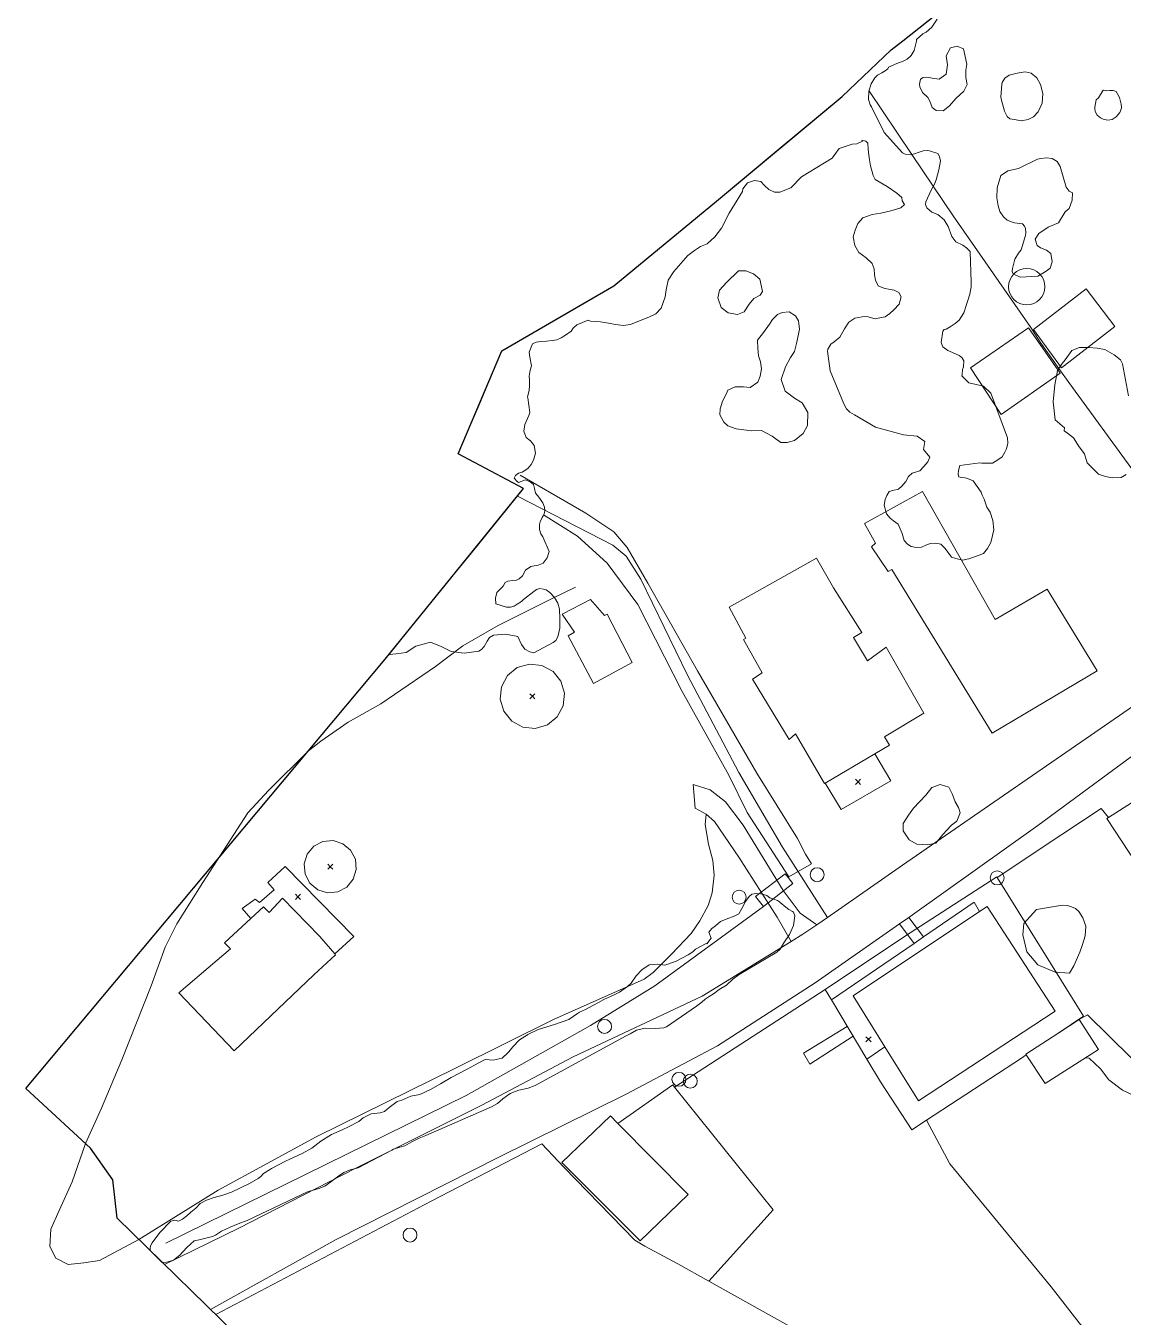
# Model space of a CAD drawing. Header units: metres. Extents: x 4652992 to 4879070, y 2074171 to 2309877.
# Drawn here: x 4652992.2 to 4653113.2, y 2306238.3 to 2306380.8 of the extents above; entities that cross this region are included whole.
import ezdxf

# ---------------------------------------------------------------- set-up
doc = ezdxf.new("R2010")
doc.units = ezdxf.units.M
doc.header["$MEASUREMENT"] = 0
doc.linetypes.add('DGN Style 2', pattern=[66.27138, 39.762828, -26.508552])
doc.linetypes.add('DGN Style 3', pattern=[92.779933, 66.271381, -26.508552])
doc.layers.get('0').update_dxf_attribs({"color": 4, "lineweight": 0})
for name, color, linetype, lineweight in [('Level 14', 6, 'Continuous', 0), ('Level 18', 5, 'Continuous', 0), ('Level 20', 30, 'DGN Style 3', 0), ('Level 30', 5, 'Continuous', 0), ('Level 31', 38, 'Continuous', 0), ('Level 36', 1, 'Continuous', 0), ('Level 37', 3, 'Continuous', 0), ('Level 38', 3, 'Continuous', 0), ('Level 40', 1, 'Continuous', 0), ('Level 53', 5, 'Continuous', 0), ('Level 54', 30, 'DGN Style 2', 0), ('Level 61', 4, 'Continuous', 0), ('Level 62', 4, 'Continuous', 0), ('Level 63', 3, 'Continuous', 0)]:
    doc.layers.add(name, color=color, linetype=linetype, lineweight=lineweight)
doc.layers.add('Limite', color=38, linetype='Continuous', lineweight=0, plot=False)

# ---------------------------------------------------------------- blocks, each defined once
blk = doc.blocks.new('POSTE')
at = {"color": 0, "linetype": 'ByBlock', "lineweight": -2}
blk.add_circle((0, 0), 0.770001, dxfattribs=at)
blk = doc.blocks.new('TANQUE')
at = {"color": 0, "linetype": 'ByBlock', "lineweight": -2, "ltscale": 10}
blk.add_circle((0, 0), 2, dxfattribs=at)
blk = doc.blocks.new('COTA')
at = {"color": 0, "linetype": 'ByBlock', "lineweight": -2, "ltscale": 10}
for p, q in [((0, 0), (-1.419522, -1.408457)), ((-1.408457, 1.419522), (0, 0)), ((1.419522, 1.408457), (0, 0)), ((0, 0), (1.408457, -1.419522))]:
    blk.add_line(p, q, dxfattribs=at)

msp = doc.modelspace()

# ---------------------------------------------------------------- linework, layer by layer
at = {"layer": 'Level 18', "color": 30}
for points in [[(4653221.741491, 2306368.704719, 1457.398463), (4653196.330299, 2306356.425816, 1459.267116), (4653188.910186, 2306352.154004, 1459.859069), (4653177.185008, 2306345.018723, 1460.831969), (4653165.897041, 2306336.315773, 1461.990784), (4653149.540814, 2306325.018289, 1463.071951), (4653135.488106, 2306315.070135, 1463.791126), (4653120.943957, 2306305.179684, 1464.403378), (4653103.802234, 2306292.528214, 1464.984064), (4653089.969008, 2306282.684061, 1465.562463), (4653089.555495, 2306282.395154, 1465.569994), (4653088.526636, 2306281.676327, 1465.620158), (4653079.220101, 2306275.174185, 1465.987376), (4653068.445901, 2306268.241218, 1466.403206), (4653058.387033, 2306262.885614, 1467.015309), (4653044.331654, 2306255.935084, 1467.807565), (4653026.413679, 2306246.851902, 1469.024998), (4653012.559669, 2306239.138479, 1470.019517)], [(4653007.470981, 2306244.099106, 1470.478539), (4653015.677485, 2306248.0959, 1469.833926), (4653028.501662, 2306254.673358, 1468.983564), (4653042.486121, 2306261.690363, 1467.654621), (4653052.541401, 2306267.013124, 1467.157306), (4653066.76687, 2306273.706478, 1466.36509), (4653076.590867, 2306279.735645, 1465.960493), (4653077.879532, 2306280.526523, 1465.946466), (4653079.410236, 2306281.589215, 1465.870817), (4653080.577824, 2306282.399814, 1465.829134), (4653088.847598, 2306288.141111, 1465.407157), (4653114.355603, 2306305.748249, 1464.598762), (4653131.081014, 2306317.720439, 1463.913664), (4653151.385179, 2306331.29366, 1462.760099), (4653166.407198, 2306342.836826, 1461.685609), (4653168.8752, 2306344.733278, 1461.516891), (4653172.549847, 2306347.255631, 1461.132025), (4653175.976795, 2306349.607958, 1460.807691), (4653184.634663, 2306355.170105, 1459.997807), (4653193.38111, 2306360.481414, 1459.300191), (4653203.804524, 2306366.489852, 1458.480408), (4653204.677984, 2306366.988354, 1458.378355)]]:
    msp.add_polyline3d(points, dxfattribs=at)
at = {"layer": 'Level 20', "linetype": 'Continuous'}
for points in [[(4653080.577824, 2306282.399814, 1465.809744), (4653075.617663, 2306290.127506, 1467.022838), (4653070.813177, 2306298.364481, 1468.122839), (4653065.137576, 2306309.133001, 1467.822838), (4653060.010001, 2306319.723734, 1467.222839), (4653058.385667, 2306322.241679, 1466.822838), (4653056.919898, 2306323.457156, 1466.522838), (4653046.402898, 2306328.876176, 1463.514841)], [(4653067.225183, 2306293.791279, 1468.182), (4653067.110699, 2306292.662406, 1468.182), (4653067.474706, 2306290.468311, 1468.182), (4653067.940235, 2306288.674545, 1468.182), (4653068.086426, 2306287.035972, 1468.182), (4653067.874748, 2306285.116655, 1468.182), (4653067.413982, 2306283.712328, 1468.182), (4653066.496699, 2306281.999698, 1468.182), (4653065.551045, 2306280.619277, 1468.182), (4653063.401835, 2306278.328468, 1468.182), (4653061.354611, 2306276.321257, 1468.182), (4653060.373688, 2306275.595173, 1468.282), (4653050.381341, 2306271.129479, 1469.382), (4653039.565565, 2306265.754781, 1470.382), (4653024.188989, 2306258.175073, 1471.282), (4653013.398539, 2306252.287029, 1472.182), (4653004.659118, 2306246.840207, 1472.882), (4653000.305661, 2306244.555432, 1472.7138), (4652998.596543, 2306244.264969, 1472.9138), (4652996.865479, 2306244.113798, 1472.9138), (4652995.482175, 2306244.808112, 1472.9138), (4652994.822026, 2306246.092505, 1472.9138), (4652994.955329, 2306247.990745, 1472.8138), (4652995.857424, 2306250.066633, 1472.5138), (4652997.289974, 2306253.228793, 1472.2138), (4652998.749318, 2306257.433707, 1471.5708), (4653000.527427, 2306261.352367, 1471.482), (4653002.782419, 2306266.661959, 1471.382), (4653005.986602, 2306274.837179, 1471.182), (4653007.537943, 2306279.091483, 1470.982), (4653008.829012, 2306281.701244, 1470.682), (4653011.698348, 2306286.261643, 1470.592161), (4653016.676482, 2306293.938985, 1470.281954), (4653018.942096, 2306296.386598, 1470.069732), (4653023.348618, 2306300.775046, 1469.7323), (4653024.699006, 2306301.857371, 1469.682), (4653027.719351, 2306303.944823, 1469.582), (4653031.327874, 2306305.943907, 1469.382), (4653037.357308, 2306310.060344, 1468.682), (4653040.394009, 2306312.351218, 1468.182), (4653044.273715, 2306314.59704, 1467.982), (4653050.227717, 2306317.594046, 1467.682), (4653052.799954, 2306318.82577, 1467.382)], [(4653109.059498, 2306266.896008, 1462.5138), (4653109.458328, 2306266.873747, 1462.5138), (4653110.715096, 2306265.669068, 1462.3138), (4653111.608336, 2306264.453677, 1462.1138), (4653113.131539, 2306263.327738, 1461.5138), (4653115.055324, 2306262.400352, 1461.1138), (4653116.941128, 2306261.444433, 1460.5138), (4653119.54513, 2306259.21153, 1460.1138), (4653122.041391, 2306257.424441, 1459.6138), (4653124.170623, 2306256.489931, 1459.4138), (4653125.529482, 2306255.744943, 1459.2138), (4653126.492611, 2306255.017625, 1458.9138), (4653127.105781, 2306253.98936, 1458.8138), (4653128.007513, 2306253.354104, 1458.5138), (4653130.250675, 2306252.037859, 1457.9138), (4653131.871279, 2306250.790841, 1457.9138), (4653132.991947, 2306250.0681, 1457.8138), (4653134.352969, 2306249.744916, 1457.7138), (4653136.951287, 2306249.768679, 1457.7138), (4653138.889254, 2306250.289016, 1457.5138), (4653140.967099, 2306251.590742, 1457.5138), (4653142.959027, 2306253.147951, 1457.7138), (4653144.210835, 2306254.163354, 1457.7138)]]:
    msp.add_polyline3d(points, dxfattribs=at)
at = {"layer": 'Level 30', "color": 1, "flags": 128}
for points, elevation in [([(4653112.276627, 2306347.608724), (4653106.386146, 2306343.049067), (4653103.302155, 2306347.276033), (4653109.105856, 2306351.762449), (4653112.276627, 2306347.608724)], 1467.833), ([(4653091.082993, 2306329.398957), (4653099.072975, 2306315.273484), (4653104.835493, 2306318.604674), (4653110.341288, 2306309.599719), (4653098.752031, 2306302.733716), (4653087.700783, 2306320.775736), (4653087.297043, 2306320.543116), (4653085.445079, 2306323.292688), (4653085.903315, 2306323.682103), (4653084.654892, 2306325.841868), (4653091.082993, 2306329.398957)], 1468.833), ([(4653105.701227, 2306272.060777), (4653090.617749, 2306262.158959), (4653086.919034, 2306268.10634), (4653083.418612, 2306273.734874), (4653097.364343, 2306283.041048), (4653098.211428, 2306283.60632), (4653105.701227, 2306272.060777)], 1467.633045)]:
    msp.add_lwpolyline(points, dxfattribs=dict(at, elevation=elevation))
at = {"layer": 'Level 30', "color": 1}
for points in [[(4653106.2367, 2306342.45181, 1468.533045), (4653099.730111, 2306337.876262, 1468.433044), (4653096.351254, 2306343.048187, 1468.533045), (4653102.757298, 2306347.458338, 1468.533045), (4653106.2367, 2306342.45181, 1468.533045)], [(4653083.458339, 2306313.258818, 1473.333), (4653084.98589, 2306310.699629, 1473.333), (4653087.069472, 2306312.21604, 1470.133), (4653091.227281, 2306304.921834, 1470.133), (4653086.873045, 2306302.328605, 1469.933), (4653087.435459, 2306301.39599, 1469.933), (4653085.798585, 2306300.425715, 1469.933), (4653080.352002, 2306297.197195, 1469.933), (4653080.279168, 2306297.154022, 1469.933), (4653077.079029, 2306302.63762, 1469.933), (4653076.361952, 2306302.040943, 1472.833), (4653072.30857, 2306308.691497, 1472.733), (4653073.390506, 2306309.38993, 1473.133), (4653071.317372, 2306313.050859, 1473.133), (4653071.582558, 2306313.209356, 1473.233), (4653069.751895, 2306316.615167, 1469.833), (4653079.397204, 2306322.032129, 1469.933), (4653081.239047, 2306318.756339, 1472.733), (4653084.376694, 2306313.838433, 1473.233), (4653083.458339, 2306313.258818, 1473.333)], [(4653054.471343, 2306317.452048, 1469.933), (4653055.981483, 2306315.686344, 1471.833), (4653056.275176, 2306315.85096, 1471.833), (4653059.033563, 2306310.534723, 1470.633), (4653054.771668, 2306308.200917, 1470.633), (4653051.997769, 2306313.465563, 1471.733), (4653052.701142, 2306313.873097, 1471.733), (4653051.324801, 2306315.848742, 1469.833), (4653054.471343, 2306317.452048, 1469.933)], [(4653117.187205, 2306284.512477, 1467.233), (4653111.404451, 2306293.297297, 1467.433), (4653111.566549, 2306293.401067, 1467.433), (4653117.058705, 2306296.917002, 1467.433)], [(4653020.496348, 2306284.501575, 1476.633045), (4653024.566746, 2306280.316406, 1476.633045), (4653026.259179, 2306278.378393, 1475.492278), (4653026.347058, 2306278.277762, 1475.433044), (4653023.934055, 2306276.04302, 1478.433044), (4653019.201251, 2306271.541817, 1476.633045), (4653015.154529, 2306267.658825, 1474.633045), (4653009.060262, 2306274.065975, 1474.633045), (4653013.279176, 2306277.660552, 1476.533045), (4653014.748277, 2306278.936288, 1478.133045), (4653014.107509, 2306279.598033, 1478.133045), (4653017.011352, 2306282.284086, 1478.133045), (4653018.410511, 2306283.578307, 1478.133045), (4653019.010719, 2306282.947828, 1478.133045), (4653020.496348, 2306284.501575, 1476.633045)], [(4653110.479937, 2306267.802202, 1464.633045), (4653104.60845, 2306264.056384, 1464.633045), (4653102.512573, 2306267.226356, 1465.710669), (4653102.469054, 2306267.292176, 1465.733044), (4653106.111404, 2306269.672945, 1465.733044), (4653108.351632, 2306271.137238, 1465.733044), (4653110.479937, 2306267.802202, 1464.633045)], [(4653065.215656, 2306251.815633, 1470.133045), (4653059.924925, 2306246.705252, 1470.133045), (4653051.304049, 2306255.364305, 1470.033045), (4653056.644413, 2306260.485161, 1470.133045), (4653057.468913, 2306259.651207, 1470.133045), (4653065.215656, 2306251.815633, 1470.133045)]]:
    msp.add_polyline3d(points, dxfattribs=at)
at = {"layer": 'Level 31', "elevation": 1470.233044, "flags": 128}
msp.add_lwpolyline([(4653076.783789, 2306286.141289), (4653073.544823, 2306283.582585), (4653072.665966, 2306284.693153), (4653075.920225, 2306287.196624), (4653076.239524, 2306286.806418), (4653076.783789, 2306286.141289)], dxfattribs=at)
at = {"layer": 'Level 36'}
msp.add_line((4653085.152427, 2306373.617343, 1466.382), (4653089.899698, 2306366.567975, 1466.651498), dxfattribs=at)
for points in [[(4653092.250276, 2306363.07753, 1466.770671), (4653094.446151, 2306359.816809, 1466.882), (4653103.029045, 2306347.499303, 1468.282), (4653104.059421, 2306345.868426, 1468.282), (4653106.093305, 2306342.970193, 1468.031125)], [(4653076.324878, 2306286.855831, 1470.098932), (4653071.73406, 2306293.955472, 1471.581954), (4653069.71054, 2306298.069259, 1473.281954), (4653064.568039, 2306307.322363, 1473.381953), (4653059.658855, 2306316.927222, 1472.981954), (4653056.275405, 2306321.468223, 1472.781954), (4653053.03769, 2306324.467335, 1472.781954), (4653049.285523, 2306326.804413, 1472.381953)]]:
    msp.add_polyline3d(points, dxfattribs=at)
at = {"layer": 'Level 37'}
msp.add_line((4653089.899698, 2306366.567975, 1466.651498), (4653092.250276, 2306363.07753, 1466.770671), dxfattribs=at)
at = {"layer": 'Level 37', "extrusion": (0.1082138967416523, -0.0660804820394185, 0.9919289906265596), "elevation": 352583.494871, "flags": 128}
msp.add_lwpolyline([(4393280.818564, -2746736.458414), (4393291.256312, -2746738.433305), (4393297.1345, -2746721.957905), (4393297.240397, -2746721.661096), (4393290.436549, -2746718.690345)], dxfattribs=at)
at = {"layer": 'Level 37'}
for points in [[(4653106.093305, 2306342.970193, 1468.031125), (4653107.302292, 2306341.247419, 1467.882), (4653114.337879, 2306331.618491, 1468.682), (4653120.147625, 2306324.209101, 1468.448602)], [(4653046.707502, 2306331.18173, 1467.381953), (4653053.926251, 2306327.012694, 1467.381953), (4653057.046202, 2306324.951682, 1467.481954), (4653058.509397, 2306323.195293, 1467.681953), (4653060.778675, 2306319.280488, 1468.181953), (4653066.25203, 2306309.597178, 1468.681953), (4653072.805707, 2306298.292471, 1468.881953), (4653077.298593, 2306291.101253, 1468.681953), (4653078.182643, 2306289.383699, 1468.681953), (4653078.835758, 2306288.309432, 1468.644211)], [(4653099.313342, 2306286.804049, 1466.876271), (4653106.434561, 2306291.558305, 1466.581954), (4653110.771538, 2306294.415653, 1466.281954), (4653111.566549, 2306293.401067, 1466.281954)], [(4653007.609091, 2306246.434388, 1473.6899), (4653040.727521, 2306262.746889, 1471.5357), (4653054.472728, 2306270.463877, 1470.8103), (4653061.53923, 2306274.838412, 1470.5099), (4653073.544823, 2306283.582585, 1469.29)], [(4653111.587794, 2306233.506866, 1459.6899), (4653117.242421, 2306235.649465, 1459.2899), (4653128.382252, 2306241.35776, 1458.2899), (4653135.760782, 2306246.122038, 1458.2899), (4653135.342475, 2306250.048904, 1458.2899), (4653131.990685, 2306252.665506, 1458.8899), (4653123.454442, 2306258.635704, 1460.6899), (4653116.456469, 2306264.541429, 1462.0899), (4653109.270429, 2306271.630216, 1464.6899), (4653108.351632, 2306271.137238, 1464.6899)], [(4653101.30522, 2306225.736391, 1460.5651), (4653104.123602, 2306230.327075, 1459.8899), (4653111.587794, 2306233.506866, 1459.6899), (4653105.24958, 2306241.641958, 1460.6899), (4653094.067243, 2306255.219295, 1463.2899), (4653091.499808, 2306260.010374, 1463.89)], [(4653013.139467, 2306238.573272, 1471.2548), (4653036.874281, 2306251.101935, 1470.0528), (4653049.085092, 2306257.407957, 1469.0528), (4653051.514923, 2306254.840098, 1469.0528), (4653059.337529, 2306246.797385, 1468.3528), (4653060.446666, 2306246.11774, 1467.9528), (4653064.076965, 2306244.170348, 1467.4528), (4653067.498299, 2306242.257364, 1466.561752), (4653082.891379, 2306233.650571, 1462.5528), (4653091.250365, 2306230.057919, 1461.6505), (4653101.30522, 2306225.736391, 1460.565043), (4653104.197602, 2306224.493259, 1460.2528), (4653112.755414, 2306221.129261, 1460.9528), (4653123.967665, 2306217.315055, 1461.5528), (4653150.710681, 2306207.115798, 1459.3528)]]:
    msp.add_polyline3d(points, dxfattribs=at)
at = {"layer": 'Level 38', "elevation": 1468.781954, "flags": 128}
msp.add_lwpolyline([(4653076.239524, 2306286.806418), (4653076.324878, 2306286.855831), (4653078.835758, 2306288.309432)], dxfattribs=at)
at = {"layer": 'Level 38'}
for points in [[(4653106.111404, 2306269.672945, 1466.944517), (4653108.814552, 2306271.510624, 1467.182), (4653099.313342, 2306286.804049, 1467.779924), (4653099.280351, 2306286.857152, 1467.782), (4653089.072944, 2306280.27497, 1467.782), (4653080.323431, 2306274.452802, 1468.089265)], [(4653063.725845, 2306263.678445, 1468.482), (4653080.323431, 2306274.452802, 1468.0893), (4653081.022641, 2306273.288525, 1468.0085), (4653084.939273, 2306266.766811, 1467.556), (4653086.445734, 2306264.258354, 1467.382), (4653089.891304, 2306258.958411, 1467.182), (4653091.499808, 2306260.010374, 1467.102198), (4653101.985078, 2306266.867749, 1466.582), (4653102.512573, 2306267.226356, 1466.6283)]]:
    msp.add_polyline3d(points, dxfattribs=at)
at = {"layer": 'Level 40', "color": 3, "flags": 128}
for points, elevation in [([(4653091.141821, 2306375.06639), (4653091.547647, 2306375.088291), (4653092.128039, 2306374.975964), (4653092.911348, 2306374.874586), (4653093.6724, 2306375.430396), (4653093.822467, 2306376.455994), (4653093.66344, 2306377.440958), (4653094.142614, 2306378.352621), (4653094.876425, 2306378.511927), (4653095.573565, 2306378.226353), (4653095.948336, 2306376.546779), (4653095.864421, 2306375.859927), (4653095.858343, 2306375.057562), (4653096.006814, 2306374.2755), (4653095.613798, 2306373.548007), (4653094.757126, 2306372.759576), (4653094.045551, 2306371.943055), (4653093.33285, 2306371.377865), (4653092.588442, 2306371.421495), (4653092.15202, 2306371.75708), (4653091.887933, 2306372.461096), (4653091.663882, 2306372.85602), (4653091.071802, 2306373.422616), (4653090.788823, 2306374.02983), (4653090.748791, 2306374.338909), (4653090.852742, 2306374.87123), (4653091.141821, 2306375.06639)], 1469.116802), ([(4653099.824441, 2306374.311822), (4653099.862313, 2306374.505821), (4653100.160358, 2306375.001789), (4653100.623891, 2306375.314733), (4653101.523687, 2306375.543245), (4653102.404548, 2306375.67476), (4653103.034711, 2306375.552805), (4653103.686086, 2306375.024092), (4653104.096234, 2306374.290401), (4653104.352633, 2306373.284463), (4653104.250774, 2306372.247182), (4653103.809585, 2306371.275563), (4653103.298704, 2306370.720096), (4653102.738208, 2306370.425901), (4653101.954269, 2306370.275621), (4653101.22714, 2306370.416353), (4653100.693913, 2306370.519556), (4653100.392461, 2306370.779237), (4653100.099345, 2306371.339308), (4653099.783896, 2306372.55803), (4653099.695283, 2306372.877178), (4653099.824441, 2306374.311822)], 1467.616802), ([(4653110.992949, 2306373.667549), (4653111.046657, 2306373.657155), (4653111.395762, 2306373.589592), (4653111.738987, 2306373.634698), (4653112.098579, 2306373.620871), (4653112.410345, 2306373.50477), (4653112.810472, 2306372.841796), (4653112.980035, 2306372.139789), (4653112.99768, 2306371.801776), (4653113.003562, 2306371.689105), (4653112.828619, 2306371.221063), (4653112.42835, 2306370.740861), (4653111.978976, 2306370.437462), (4653111.490983, 2306370.364605), (4653111.007598, 2306370.458159), (4653110.706316, 2306370.628003), (4653110.318592, 2306370.926111), (4653110.11297, 2306371.300507), (4653110.057989, 2306371.589981), (4653110.06784, 2306371.783257), (4653110.151738, 2306372.213149), (4653110.225149, 2306372.589303), (4653110.465565, 2306372.821603), (4653110.992949, 2306373.667549)], 1467.616802), ([(4653068.66698, 2306351.609494), (4653069.447342, 2306352.430331), (4653070.762776, 2306353.722287), (4653071.567341, 2306353.748079), (4653072.43509, 2306353.410835), (4653073.116946, 2306352.800875), (4653073.437279, 2306351.467927), (4653073.175863, 2306351.03361), (4653072.485663, 2306350.679094), (4653071.968947, 2306350.072705), (4653071.403148, 2306349.211939), (4653070.67813, 2306348.907712), (4653069.648858, 2306349.099227), (4653068.872863, 2306349.682784), (4653068.503402, 2306350.761623), (4653068.66698, 2306351.609494)], 1467.289867), ([(4653089.509786, 2306293.690494), (4653090.092073, 2306294.447775), (4653091.425757, 2306295.869266), (4653092.091098, 2306296.734571), (4653093.025964, 2306297.056178), (4653093.966513, 2306296.759295), (4653094.370843, 2306295.943872), (4653094.654739, 2306295.150656), (4653095.033246, 2306294.525232), (4653095.231112, 2306293.933102), (4653094.86701, 2306293.012313), (4653094.282081, 2306292.564372), (4653093.662715, 2306291.937502), (4653093.175227, 2306291.348051), (4653092.532854, 2306290.601833), (4653091.620835, 2306290.399237), (4653090.45347, 2306290.490652), (4653089.607286, 2306290.955236), (4653088.924579, 2306291.945568), (4653088.953278, 2306292.743141), (4653089.509786, 2306293.690494)], 1469.289867)]:
    msp.add_lwpolyline(points, dxfattribs=dict(at, elevation=elevation))
at = {"layer": 'Level 40', "color": 3}
for points in [[(4653032.176735, 2306311.342485, 1471.1168), (4653036.897589, 2306317.16092, 1470.730544), (4653041.989325, 2306323.436465, 1470.313944), (4653047.081061, 2306329.71201, 1469.897343), (4653039.852169, 2306333.538465, 1469.4757), (4653042.271165, 2306339.214406, 1469.157635), (4653044.690161, 2306344.890347, 1468.839571), (4653050.867971, 2306348.490386, 1468.470971), (4653057.045782, 2306352.090425, 1468.10237), (4653062.700981, 2306356.75277, 1467.724538), (4653068.35618, 2306361.415115, 1467.346706), (4653075.276053, 2306367.194347, 1466.881934), (4653082.195925, 2306372.973579, 1466.417163), (4653087.605695, 2306378.116372, 1466.032378), (4653088.889095, 2306379.126343, 1465.948189), (4653093.489963, 2306382.747026, 1465.646374)], [(4653092.670985, 2306381.49845, 1466.616802), (4653092.092988, 2306380.602282, 1466.616802), (4653091.484291, 2306380.064858, 1466.616802), (4653091.097084, 2306379.887783, 1466.616802), (4653090.417704, 2306379.262546, 1466.616801), (4653090.413638, 2306379.087096, 1466.6168), (4653090.144675, 2306378.048175, 1466.6168), (4653089.803606, 2306377.486041, 1466.6168), (4653089.360062, 2306377.075977, 1466.6168), (4653088.922004, 2306376.863212, 1466.6168), (4653088.242409, 2306376.598011, 1466.6168), (4653087.301441, 2306376.194878, 1467.1168), (4653087.232324, 2306376.010035, 1467.1168), (4653086.959878, 2306375.798469, 1467.1168), (4653086.585766, 2306375.573542, 1467.1168), (4653086.10999, 2306375.335254, 1467.1168), (4653085.818891, 2306375.028186, 1467.1168), (4653085.395769, 2306374.383259, 1467.1168), (4653085.138671, 2306373.574044, 1467.1168), (4653085.123664, 2306372.651889, 1467.1168), (4653085.304315, 2306372.055276, 1467.1168), (4653085.457909, 2306371.827318, 1467.1168), (4653086.850146, 2306368.980812, 1467.1168), (4653088.869076, 2306366.756489, 1469.6168), (4653089.167512, 2306366.599963, 1469.6168), (4653089.712642, 2306366.527367, 1469.6168), (4653090.193638, 2306366.631787, 1469.6168), (4653090.585722, 2306366.786337, 1469.6168), (4653091.148705, 2306366.973648, 1469.6168), (4653091.649016, 2306367.00849, 1469.6168), (4653091.839229, 2306366.971672, 1469.6168), (4653092.77172, 2306366.69242, 1469.6168), (4653092.931699, 2306366.332251, 1469.6168), (4653093.041394, 2306365.883051, 1469.6168), (4653092.874892, 2306364.861813, 1469.6168), (4653092.562993, 2306363.769943, 1469.6168), (4653092.374973, 2306363.312514, 1469.6168), (4653092.010586, 2306362.625848, 1469.6168), (4653091.433395, 2306361.354846, 1469.6168), (4653091.40935, 2306361.063199, 1469.6168), (4653091.563136, 2306360.671281, 1469.6168), (4653092.097367, 2306360.205716, 1469.6168), (4653092.770072, 2306359.943804, 1469.6168), (4653093.444247, 2306359.352376, 1469.6168), (4653093.897235, 2306358.639143, 1469.6168), (4653094.307603, 2306357.539068, 1469.6168), (4653094.747477, 2306356.92713, 1469.6168), (4653095.502932, 2306356.583341, 1469.6168), (4653095.935148, 2306356.269199, 1469.6168), (4653096.317081, 2306355.866017, 1469.6168), (4653096.439755, 2306352.498019, 1468.6168), (4653096.435767, 2306351.971205, 1468.6168), (4653096.280697, 2306351.176866, 1468.6168), (4653095.942789, 2306350.121143, 1468.6168), (4653095.611081, 2306349.097183, 1468.6168), (4653095.094319, 2306348.306892, 1468.6168), (4653094.658195, 2306347.929668, 1468.6168), (4653094.126812, 2306347.570886, 1468.6168), (4653093.677543, 2306347.295133, 1468.6168), (4653093.467351, 2306347.271538, 1468.6168), (4653093.31663, 2306347.075618, 1468.6168), (4653093.143259, 2306345.835069, 1468.6168), (4653093.324307, 2306345.352349, 1468.6168), (4653093.86285, 2306344.938153, 1468.6168), (4653094.373948, 2306344.735887, 1468.6168), (4653095.130882, 2306344.382714, 1468.6168), (4653095.396919, 2306344.159022, 1468.6168), (4653095.637047, 2306343.802599, 1468.6168), (4653095.580288, 2306343.159289, 1468.6168), (4653095.482351, 2306342.833882, 1468.6168), (4653095.429439, 2306342.267841, 1468.6168), (4653095.419113, 2306342.157382, 1468.6168), (4653096.163796, 2306341.392222, 1470.1168), (4653097.804821, 2306341.005216, 1473.1168), (4653098.618649, 2306340.245454, 1473.4841), (4653098.666098, 2306340.034842, 1473.6168), (4653100.451822, 2306335.291312, 1472.6168), (4653100.473267, 2306334.729751, 1472.6168), (4653100.34993, 2306334.097855, 1472.6168), (4653100.143477, 2306333.711575, 1472.6168), (4653099.849213, 2306333.211139, 1472.6168), (4653099.390191, 2306332.873763, 1472.6168), (4653098.798718, 2306332.529246, 1472.6168), (4653098.237345, 2306332.506797, 1472.6168), (4653097.619, 2306332.52817, 1472.6168), (4653097.391838, 2306332.53937, 1472.6168), (4653095.19822, 2306332.259213, 1471.6168), (4653095.023803, 2306331.701907, 1471.6168), (4653095.016876, 2306331.267495, 1471.1168), (4653095.089881, 2306331.005415, 1470.1168), (4653095.368868, 2306330.918478, 1470.1168), (4653095.723611, 2306330.882691, 1470.1168), (4653095.91373, 2306330.845873, 1470.1168), (4653096.224406, 2306330.752799, 1470.1168), (4653096.649449, 2306330.571756, 1470.1168), (4653097.522533, 2306329.316619, 1470.1168), (4653097.656946, 2306328.994388, 1470.1168), (4653097.861662, 2306328.526895, 1470.1168), (4653098.150537, 2306327.648161, 1470.1168), (4653098.539192, 2306327.112127, 1470.1168), (4653098.821883, 2306326.201662, 1470.1168), (4653098.946877, 2306325.157165, 1470.1168), (4653098.79139, 2306324.529019, 1470.1168), (4653098.604952, 2306323.742297, 1470.1168), (4653098.246953, 2306323.087535, 1470.1168), (4653097.780768, 2306322.552463, 1470.1168), (4653097.313106, 2306322.346813, 1470.1168), (4653096.190129, 2306321.969783, 1471.1168), (4653095.95009, 2306321.917675, 1471.1168), (4653095.501656, 2306321.807332, 1471.1168), (4653094.748433, 2306321.986081, 1471.1168), (4653094.254529, 2306322.147472, 1471.1168), (4653093.580183, 2306323.113554, 1472.1168), (4653093.079376, 2306323.571539, 1472.1168), (4653092.542263, 2306323.675565, 1472.1168), (4653091.948864, 2306323.659223, 1472.1168), (4653091.419384, 2306323.466416, 1472.1168), (4653090.953092, 2306323.261371, 1472.1168), (4653090.353521, 2306323.213408, 1472.1168), (4653089.816413, 2306323.317435, 1472.1168), (4653089.404959, 2306323.561211, 1472.1168), (4653089.062142, 2306323.988594, 1472.1168), (4653088.818833, 2306324.757688, 1472.1168), (4653088.370944, 2306325.78224, 1471.6168), (4653087.882881, 2306326.139486, 1471.6168), (4653087.515111, 2306326.440594, 1471.6168), (4653087.083384, 2306326.918286, 1471.6168), (4653086.845365, 2306327.883893, 1471.6168), (4653086.962754, 2306328.485106, 1471.6168), (4653087.118662, 2306328.947499, 1471.6168), (4653087.401034, 2306329.385398, 1471.6168), (4653087.785882, 2306329.5079, 1471.6168), (4653088.4044, 2306329.650827, 1471.6168), (4653088.7947, 2306329.969306, 1471.6168), (4653089.222066, 2306330.477636, 1471.6168), (4653089.529143, 2306331.042097, 1471.6168), (4653089.931794, 2306331.423855, 1471.6168), (4653090.310461, 2306331.514715, 1471.6168), (4653090.764715, 2306331.656612, 1471.6168), (4653091.22369, 2306332.158812, 1471.6168), (4653091.655392, 2306332.658762, 1473.1168), (4653091.873632, 2306333.189808, 1474.1168), (4653091.173499, 2306334.027926, 1475.1168), (4653091.312582, 2306334.886792, 1477.6168), (4653090.48699, 2306335.509431, 1478.1168), (4653088.970382, 2306335.633286, 1477.6168), (4653085.89361, 2306336.481062, 1474.6168), (4653083.556022, 2306337.852451, 1472.1168), (4653083.056023, 2306338.14614, 1472.1168), (4653082.700911, 2306338.510205, 1472.1168), (4653082.382847, 2306339.063961, 1472.1168), (4653082.140316, 2306339.668708, 1472.1168), (4653080.895548, 2306342.696047, 1471.6168), (4653080.595206, 2306344.852778, 1470.1168), (4653080.638552, 2306345.074718, 1470.1168), (4653080.946296, 2306345.640319, 1470.1168), (4653081.325035, 2306345.896031, 1470.1168), (4653081.949593, 2306346.400285, 1470.1168), (4653082.45836, 2306347.321802, 1470.1168), (4653082.936164, 2306348.084787, 1470.1168), (4653083.611692, 2306348.513354, 1470.1168), (4653084.427775, 2306348.65148, 1470.1168), (4653084.927766, 2306348.686289, 1470.1168), (4653085.865837, 2306348.43886, 1470.1168), (4653086.378213, 2306348.537079, 1470.1168), (4653086.960144, 2306348.654734, 1470.1168), (4653087.458684, 2306349.018857, 1470.1168), (4653087.90005, 2306349.426951, 1470.1168), (4653088.479796, 2306350.038573, 1470.1168), (4653088.710309, 2306350.882315, 1470.1168), (4653088.473971, 2306351.355802, 1470.1168), (4653087.960146, 2306351.586889, 1470.1168), (4653087.484924, 2306351.678893, 1470.1168), (4653086.787932, 2306351.813832, 1470.1168), (4653086.185262, 2306352.095021, 1470.1168), (4653085.878655, 2306352.713711, 1470.1168), (4653085.762137, 2306353.295596, 1470.1168), (4653085.727555, 2306353.960318, 1470.1168), (4653085.515996, 2306354.560594, 1470.1168), (4653084.84853, 2306355.183325, 1470.1168), (4653084.041967, 2306355.767178, 1470.1168), (4653083.601743, 2306356.543309, 1470.1168), (4653083.42043, 2306357.466709, 1470.1168), (4653083.632381, 2306358.215269, 1470.1168), (4653083.93937, 2306358.945425, 1470.1168), (4653084.493601, 2306359.594815, 1470.1168), (4653085.517557, 2306359.955877, 1470.1168), (4653086.466496, 2306360.101169, 1470.1168), (4653087.566918, 2306360.348732, 1470.1168), (4653088.685912, 2306360.691396, 1470.1168), (4653089.083185, 2306361.042174, 1470.1168), (4653088.841737, 2306361.442844, 1469.1168), (4653088.783024, 2306361.816618, 1469.1168), (4653088.222896, 2306362.320398, 1469.1168), (4653087.17996, 2306363.049415, 1469.1168), (4653085.855708, 2306363.827669, 1468.1168), (4653085.644267, 2306364.264518, 1468.1168), (4653085.322185, 2306365.316654, 1468.1168), (4653085.217752, 2306365.963731, 1468.1168), (4653085.158235, 2306366.503131, 1468.1168), (4653085.091782, 2306367.175839, 1468.1168), (4653085.050892, 2306367.810601, 1468.1168), (4653084.833978, 2306368.050538, 1468.1168), (4653084.357419, 2306368.14278, 1468.1168), (4653084.507837, 2306368.080068, 1469.1168), (4653084.394065, 2306368.003259, 1469.1168), (4653083.818278, 2306367.752327, 1469.1168), (4653083.317615, 2306367.717461, 1469.1168), (4653081.877254, 2306367.240012, 1470.1168), (4653081.115016, 2306366.173735, 1471.1168), (4653077.730155, 2306364.102692, 1467.1168), (4653076.533825, 2306362.880444, 1467.1168), (4653075.353263, 2306362.415096, 1467.1168), (4653074.761903, 2306362.430445, 1467.1168), (4653074.124851, 2306362.718975, 1467.1168), (4653073.646167, 2306363.142055, 1467.1168), (4653073.237339, 2306363.584652, 1467.1168), (4653072.531162, 2306363.68831, 1467.1168), (4653071.756567, 2306363.441757, 1467.1168), (4653071.263527, 2306362.777242, 1467.1168), (4653071.207545, 2306362.490703, 1467.1168), (4653069.7549, 2306360.086499, 1467.6168), (4653068.904318, 2306358.435114, 1467.6168), (4653068.158689, 2306357.489818, 1467.6168), (4653067.316961, 2306356.728216, 1467.6168), (4653066.594056, 2306356.405888, 1467.6168), (4653065.916086, 2306355.975799, 1467.6168), (4653065.181452, 2306355.424597, 1467.6168), (4653063.652082, 2306353.663316, 1469.1168), (4653063.003212, 2306352.701617, 1469.1168), (4653062.798478, 2306351.653916, 1469.1168), (4653062.6751, 2306350.854052, 1469.1168), (4653062.236584, 2306349.620938, 1469.1168), (4653061.649737, 2306348.976695, 1469.1168), (4653060.960102, 2306348.64891, 1469.1168), (4653058.852562, 2306347.804837, 1469.1168), (4653058.10498, 2306347.685979, 1469.1168), (4653057.210487, 2306347.826226, 1469.1168), (4653056.449101, 2306347.973652, 1469.1168), (4653055.554616, 2306348.113899, 1469.1168), (4653054.451174, 2306348.195752, 1469.1168), (4653054.203587, 2306348.276643, 1469.1168), (4653052.956721, 2306347.793146, 1469.1168), (4653052.552598, 2306347.410078, 1469.1168), (4653052.325712, 2306347.091543, 1469.1168), (4653051.712625, 2306346.650079, 1469.1168), (4653051.225738, 2306346.348935, 1469.1168), (4653050.751264, 2306346.111291, 1469.1168), (4653050.244373, 2306346.044684, 1469.1168), (4653049.604381, 2306345.970898, 1469.1168), (4653048.970596, 2306345.928863, 1469.1168), (4653048.463707, 2306345.862256, 1469.1168), (4653048.065092, 2306345.675826, 1469.1168), (4653047.688543, 2306344.760173, 1469.1168), (4653047.747851, 2306344.221447, 1469.1168), (4653047.954744, 2306343.258703, 1469.1168), (4653047.791985, 2306342.76297, 1469.1168), (4653047.699568, 2306342.121799, 1469.1168), (4653047.720257, 2306341.722349, 1469.1168), (4653047.716806, 2306341.030987, 1469.1168), (4653047.693356, 2306340.574172, 1469.1168), (4653047.506453, 2306339.78651, 1469.1168), (4653047.525764, 2306339.716861, 1469.1168), (4653047.760295, 2306338.098412, 1471.1168), (4653047.66058, 2306337.756273, 1471.1168), (4653047.203272, 2306336.76048, 1471.1168), (4653047.092549, 2306336.026151, 1471.1168), (4653047.354543, 2306335.351073, 1471.1168), (4653047.836598, 2306334.961973, 1471.1168), (4653048.230633, 2306334.458477, 1471.1168), (4653048.392233, 2306333.605665, 1471.1168), (4653048.180422, 2306332.858026, 1471.1168), (4653047.917035, 2306332.350398, 1471.1168), (4653047.539491, 2306331.930599, 1471.1168), (4653046.934321, 2306331.522023, 1471.1168), (4653046.517581, 2306331.405567, 1471.1168), (4653046.170982, 2306331.14408, 1471.1168), (4653046.045817, 2306330.839704, 1471.1168), (4653046.369712, 2306330.481215, 1471.1168), (4653046.515501, 2306330.387254, 1471.1168), (4653047.275842, 2306330.676449, 1471.6168), (4653047.346102, 2306330.636814, 1471.6168), (4653047.54163, 2306330.572918, 1471.6168), (4653047.807418, 2306330.469386, 1471.6168), (4653048.164162, 2306330.166052, 1471.6168), (4653048.286161, 2306329.725995, 1471.6168), (4653048.393454, 2306329.210703, 1471.6168), (4653048.599877, 2306328.936479, 1471.6168), (4653048.851507, 2306328.627471, 1471.6168), (4653049.073182, 2306328.298236, 1471.6168), (4653049.194096, 2306328.118653, 1471.6168), (4653049.366209, 2306327.668879, 1471.6168), (4653049.413049, 2306327.243366, 1471.6168), (4653049.349324, 2306326.917349, 1471.6168), (4653049.230042, 2306326.706203, 1471.6168), (4653049.140716, 2306326.515282, 1471.6168), (4653048.892347, 2306326.042831, 1471.6168), (4653048.833522, 2306325.741889, 1471.6168), (4653048.830796, 2306325.195826, 1471.6168), (4653048.968051, 2306324.70073, 1471.6168), (4653049.194634, 2306324.396558, 1471.6168), (4653049.887462, 2306322.75269, 1471.6168), (4653049.675038, 2306322.065021, 1471.6168), (4653049.246918, 2306321.471187, 1471.6168), (4653048.686984, 2306321.267296, 1471.6168), (4653048.256684, 2306321.19447, 1471.6168), (4653047.876496, 2306321.111938, 1471.6168), (4653047.302397, 2306320.702553, 1471.6168), (4653046.949434, 2306320.094152, 1471.6168), (4653046.595384, 2306319.746257, 1471.6168), (4653046.305609, 2306319.59415, 1471.6168), (4653045.885113, 2306319.571485, 1471.6168), (4653045.349688, 2306319.492993, 1471.6168), (4653045.034858, 2306319.345739, 1471.6168), (4653044.826233, 2306318.943641, 1471.6168), (4653044.532095, 2306318.636197, 1471.6168), (4653044.118123, 2306318.247844, 1471.6168), (4653043.96559, 2306317.600599, 1471.6168), (4653044.003153, 2306316.994617, 1471.6168), (4653045.20016, 2306316.640069, 1472.1168), (4653045.635593, 2306316.60774, 1472.1168), (4653046.050348, 2306316.735489, 1472.1168), (4653046.354613, 2306316.962677, 1472.1168), (4653046.828698, 2306317.261014, 1472.1168), (4653047.048051, 2306317.452626, 1472.1168), (4653048.202248, 2306318.335985, 1471.1168), (4653048.511861, 2306318.588602, 1471.1168), (4653048.872166, 2306318.701152, 1471.1168), (4653049.273352, 2306318.623437, 1471.1168), (4653049.569337, 2306318.540052, 1471.1168), (4653049.956353, 2306318.256686, 1471.1168), (4653050.499816, 2306317.708568, 1471.1168), (4653050.868307, 2306317.064091, 1471.1168), (4653051.026393, 2306316.408268, 1471.1168), (4653051.076009, 2306315.330596, 1471.1168), (4653051.068383, 2306314.758962, 1471.1168), (4653051.060212, 2306314.317684, 1471.1168), (4653050.848719, 2306313.368722, 1471.1168), (4653050.635039, 2306312.941197, 1471.1168), (4653050.335229, 2306312.738767, 1471.1168), (4653048.192134, 2306311.589408, 1474.6168), (4653047.772923, 2306311.696541, 1474.6168), (4653047.208378, 2306311.987339, 1474.6168), (4653046.842327, 2306312.49886, 1474.6168), (4653046.444836, 2306313.379317, 1474.6168), (4653045.121411, 2306313.657524, 1473.1168), (4653043.772086, 2306313.551185, 1471.6168), (4653043.327601, 2306313.272848, 1471.6168), (4653043.068853, 2306312.880431, 1471.6168), (4653042.740919, 2306312.267127, 1471.6168), (4653042.421711, 2306311.964516, 1471.6168), (4653042.122116, 2306311.762234, 1471.6168), (4653040.538043, 2306311.534336, 1472.1168), (4653039.083507, 2306311.722484, 1473.6168), (4653038.002781, 2306312.295245, 1473.6168), (4653036.821592, 2306312.745909, 1473.1168), (4653035.209231, 2306312.308551, 1471.1168), (4653034.138574, 2306311.617673, 1470.6168), (4653033.012995, 2306311.45753, 1471.1168), (4653032.642333, 2306311.425137, 1471.1168), (4653032.211707, 2306311.352258, 1471.1168), (4653032.176735, 2306311.342485, 1471.1168)], [(4653101.229816, 2306359.034553, 1470.116802), (4653101.050765, 2306359.069213, 1470.116802), (4653100.405557, 2306359.333557, 1470.116802), (4653100.010394, 2306359.688946, 1470.116802), (4653099.614189, 2306360.276946, 1470.116802), (4653099.414522, 2306360.91986, 1470.116802), (4653099.258574, 2306361.786714, 1470.116802), (4653099.289373, 2306362.896295, 1470.116802), (4653099.694702, 2306364.258725, 1470.116802), (4653099.899976, 2306364.358432, 1470.116802), (4653100.488522, 2306364.755789, 1470.116802), (4653101.659187, 2306365.039016, 1468.616802), (4653103.739412, 2306366.065463, 1468.116802), (4653104.124853, 2306366.130703, 1468.116802), (4653104.743522, 2306366.197416, 1468.116802), (4653105.380783, 2306366.120686, 1468.116802), (4653105.920552, 2306365.783138, 1468.116802), (4653106.236916, 2306365.255753, 1468.116802), (4653106.926505, 2306362.974487, 1466.616802), (4653107.261145, 2306362.535965, 1466.616802), (4653107.594724, 2306362.331241, 1466.616802), (4653107.580341, 2306361.539801, 1466.616802), (4653107.260858, 2306360.620533, 1466.616802), (4653106.813057, 2306360.240014, 1466.616802), (4653106.066035, 2306359.022436, 1467.616802), (4653104.946028, 2306358.539447, 1467.616802), (4653103.880775, 2306357.859245, 1467.616802), (4653103.479596, 2306357.237102, 1467.616802), (4653103.716173, 2306356.538151, 1467.616802), (4653104.085424, 2306356.280055, 1467.616802), (4653104.733017, 2306356.01473, 1467.616802), (4653105.219507, 2306355.640628, 1467.616802), (4653105.367296, 2306354.725576, 1467.616802), (4653105.137053, 2306354.023663, 1467.616802), (4653104.698657, 2306353.688631, 1467.616802), (4653103.78769, 2306353.144941, 1469.116802), (4653101.841095, 2306353.03443, 1469.616802), (4653101.078498, 2306353.414662, 1469.616802), (4653100.94306, 2306353.673481, 1469.616802), (4653101.004309, 2306353.987262, 1469.616802), (4653101.250351, 2306355.009575, 1469.616802), (4653101.659125, 2306355.674744, 1469.616802), (4653101.961854, 2306356.034808, 1469.616802), (4653102.411222, 2306357.622468, 1469.616802), (4653102.472467, 2306357.936235, 1469.616802), (4653102.425573, 2306358.410486, 1469.616802), (4653102.334932, 2306358.660617, 1469.616802), (4653102.109905, 2306358.936761, 1469.616802), (4653101.229816, 2306359.034553, 1470.116802)], [(4653072.228345, 2306336.093658, 1468.289867), (4653070.506999, 2306336.313143, 1468.689867), (4653069.589738, 2306336.614916, 1468.689867), (4653069.14134, 2306337.048862, 1468.689867), (4653068.715431, 2306337.829356, 1468.689867), (4653068.760432, 2306338.522422, 1468.689867), (4653069.009323, 2306339.352961, 1468.689867), (4653069.437598, 2306340.193985, 1468.689867), (4653069.596677, 2306340.558955, 1468.689867), (4653070.39809, 2306340.922166, 1467.889867), (4653071.330644, 2306340.924445, 1467.889867), (4653072.075406, 2306340.87384, 1467.889867), (4653072.89981, 2306341.466626, 1467.889867), (4653073.159033, 2306342.120514, 1467.889867), (4653073.314224, 2306342.925346, 1467.889867), (4653073.196022, 2306343.693226, 1467.889867), (4653072.967632, 2306344.349959, 1467.889867), (4653072.90861, 2306345.194581, 1467.889867), (4653072.887132, 2306346.081531, 1467.289867), (4653073.538627, 2306346.926418, 1467.289867), (4653074.206426, 2306347.856027, 1467.289867), (4653074.527044, 2306348.367184, 1467.289867), (4653075.078354, 2306348.923204, 1467.289867), (4653075.607129, 2306349.13214, 1467.289867), (4653076.376741, 2306349.20843, 1467.289867), (4653077.048266, 2306348.776125, 1467.289867), (4653077.387038, 2306348.230144, 1467.289867), (4653077.515517, 2306347.284261, 1467.289867), (4653077.194866, 2306345.851146, 1467.289867), (4653076.955906, 2306344.841835, 1467.289867), (4653076.516925, 2306344.177033, 1467.289867), (4653075.961508, 2306343.138652, 1467.289867), (4653075.493746, 2306341.758369, 1468.289867), (4653075.907411, 2306340.453716, 1468.289867), (4653076.957187, 2306339.688641, 1468.289867), (4653077.790858, 2306339.182983, 1468.289867), (4653078.424662, 2306338.10061, 1468.289867), (4653078.369457, 2306336.663876, 1468.289867), (4653077.890321, 2306335.788144, 1468.289867), (4653076.940256, 2306334.999771, 1468.289867), (4653076.147176, 2306334.796143, 1468.289867), (4653075.43767, 2306334.796261, 1468.289867), (4653074.508025, 2306335.495079, 1468.289867), (4653073.296914, 2306336.114601, 1468.289867), (4653072.228345, 2306336.093658, 1468.289867)], [(4653106.690416, 2306336.088003, 1473.116802), (4653106.724536, 2306336.414528, 1475.116802), (4653105.706118, 2306337.305946, 1476.116802), (4653105.470117, 2306339.277495, 1476.116802), (4653105.652841, 2306341.167923, 1476.116802), (4653105.94681, 2306342.754699, 1474.616802), (4653106.470421, 2306343.524931, 1474.616802), (4653106.792174, 2306343.898438, 1474.616802), (4653107.554165, 2306344.93379, 1474.616802), (4653108.367211, 2306345.274429, 1474.616802), (4653109.421465, 2306345.257085, 1474.616802), (4653110.344118, 2306345.202964, 1474.616802), (4653111.183411, 2306345.040469, 1474.616802), (4653112.19227, 2306344.471604, 1474.616802), (4653112.889681, 2306343.900777, 1474.616802), (4653113.119197, 2306343.482794, 1474.616802), (4653113.768946, 2306339.955884, 1472.116802)], [(4653113.544083, 2306331.266319, 1473.116802), (4653112.981255, 2306330.938476, 1473.116802), (4653111.972924, 2306330.884117, 1473.116802), (4653111.251877, 2306331.023745, 1473.116802), (4653110.494213, 2306331.295273, 1473.116802), (4653109.239875, 2306332.53663, 1473.116802), (4653108.935194, 2306333.531674, 1473.116802), (4653108.343241, 2306334.332725, 1473.116802), (4653107.726412, 2306335.325789, 1473.116802), (4653107.075803, 2306335.826177, 1473.116802), (4653106.690416, 2306336.088003, 1473.116802)], [(4653007.232406, 2306244.331677, 1474.1168), (4653005.882251, 2306245.647854, 1474.1168), (4653005.897044, 2306245.861773, 1474.1168), (4653005.917103, 2306246.151843, 1474.1168), (4653006.127751, 2306246.478441, 1474.1168), (4653006.977984, 2306247.636359, 1474.1168), (4653008.178288, 2306248.873491, 1474.6168), (4653008.601425, 2306248.975018, 1474.6168), (4653009.025284, 2306248.892822, 1474.6168), (4653009.469181, 2306249.100474, 1474.6168), (4653009.940758, 2306249.449624, 1474.6168), (4653010.390851, 2306249.876372, 1474.6168), (4653010.918506, 2306250.324794, 1474.6168), (4653011.417756, 2306250.815437, 1474.6168), (4653012.115095, 2306251.194234, 1474.6168), (4653012.939879, 2306251.474885, 1474.6168), (4653013.912869, 2306251.763512, 1474.6168), (4653014.857455, 2306252.094361, 1474.6168), (4653015.865037, 2306252.559856, 1474.6168), (4653016.837294, 2306253.0322, 1474.6168), (4653017.788063, 2306253.582137, 1474.6168), (4653018.090662, 2306253.81718, 1474.6168), (4653018.407096, 2306254.122968, 1474.6168), (4653019.040694, 2306254.550829, 1474.6168), (4653019.287214, 2306254.6866, 1474.6168), (4653020.836977, 2306255.487525, 1474.6168), (4653021.766979, 2306255.931335, 1474.6168), (4653022.654739, 2306256.346621, 1474.6168), (4653023.725286, 2306256.946745, 1474.6168), (4653024.717531, 2306257.708901, 1474.6168), (4653025.886379, 2306258.436809, 1474.6168), (4653027.006807, 2306258.917112, 1474.6168), (4653027.774754, 2306259.282193, 1474.6168), (4653028.915925, 2306259.868608, 1474.6168), (4653029.40129, 2306260.288473, 1474.6168), (4653030.253706, 2306260.710597, 1474.6168), (4653031.269647, 2306260.844032, 1474.6168), (4653031.735007, 2306260.974079, 1474.6168), (4653032.262603, 2306261.422464, 1474.6168), (4653033.12118, 2306262.063657, 1474.6168), (4653033.664097, 2306262.215378, 1474.6168), (4653034.629386, 2306262.652323, 1474.6168), (4653035.623831, 2306262.863348, 1474.6168), (4653036.793386, 2306263.407533, 1474.6168), (4653037.90612, 2306264.036152, 1474.6168), (4653039.103322, 2306264.721813, 1474.6168), (4653040.86417, 2306265.665298, 1474.6168), (4653042.054446, 2306266.315582, 1474.6168), (4653042.845717, 2306266.719434, 1473.6168), (4653043.72721, 2306266.645535, 1473.6168), (4653044.718742, 2306266.866209, 1473.6168), (4653045.377618, 2306267.502956, 1473.6168), (4653045.43045, 2306267.554014, 1473.6168), (4653045.872678, 2306268.128901, 1473.6168), (4653046.639657, 2306268.888558, 1473.6168), (4653047.510889, 2306269.443279, 1473.6168), (4653047.534453, 2306269.458282, 1473.6168), (4653048.675397, 2306270.021575, 1473.6168), (4653050.475334, 2306270.580986, 1473.6168), (4653052.068847, 2306271.139123, 1473.6168), (4653053.018902, 2306271.780698, 1473.6168), (4653053.254662, 2306271.935906, 1473.6168), (4653053.892055, 2306272.227464, 1473.1168), (4653054.795542, 2306272.714518, 1473.1168), (4653055.331938, 2306273.01521, 1473.1168), (4653055.910659, 2306273.344486, 1473.1168), (4653057.0758, 2306273.854393, 1473.1168), (4653057.647594, 2306274.148222, 1473.1168), (4653058.543367, 2306274.78391, 1473.1168), (4653058.945074, 2306275.14749, 1473.1168), (4653059.507599, 2306275.958123, 1473.1168), (4653060.113225, 2306276.61325, 1473.1168), (4653060.917407, 2306277.156317, 1473.1168), (4653061.886311, 2306277.226026, 1473.1168), (4653062.636667, 2306277.117379, 1473.1168), (4653063.816416, 2306277.514081, 1473.1168), (4653064.599821, 2306277.950815, 1473.1168), (4653065.213925, 2306278.273219, 1473.1168), (4653065.757224, 2306278.609344, 1473.1168), (4653066.031941, 2306278.887168, 1473.1168), (4653067.217817, 2306279.503388, 1473.1168), (4653067.28862, 2306279.489666, 1473.1168), (4653067.774167, 2306280.094473, 1473.1168), (4653067.510582, 2306280.780557, 1471.6168), (4653067.84219, 2306281.158672, 1471.6168), (4653068.230881, 2306281.451993, 1471.6168), (4653068.803113, 2306281.93093, 1471.6168), (4653069.602887, 2306282.255174, 1471.6168), (4653070.239931, 2306282.500361, 1471.6168), (4653070.812952, 2306282.794819, 1471.6168), (4653071.150693, 2306283.392922, 1471.6168), (4653071.558596, 2306284.161744, 1471.6168), (4653071.960354, 2306284.710568, 1471.6168), (4653072.264202, 2306284.946593, 1471.6168), (4653072.760117, 2306285.034806, 1471.6168), (4653073.192807, 2306284.987818, 1471.6168), (4653073.547602, 2306284.919062, 1471.6168), (4653073.895461, 2306284.814787, 1471.6168), (4653074.215577, 2306284.568433, 1471.6168), (4653074.662942, 2306284.40801, 1471.6168), (4653075.074828, 2306284.254463, 1471.6168), (4653075.30238, 2306284.099773, 1471.6168), (4653075.366404, 2306284.050502, 1471.6168), (4653075.999711, 2306283.522268, 1471.6168), (4653076.319835, 2306283.275909, 1471.6168), (4653076.717856, 2306283.051317, 1471.6168), (4653076.852842, 2306282.988293, 1471.6168), (4653076.989432, 2306282.556314, 1471.6168), (4653076.859256, 2306281.512462, 1471.6168), (4653076.402813, 2306280.494962, 1471.6168), (4653075.782833, 2306279.582877, 1471.6168), (4653075.388806, 2306278.885055, 1471.6168), (4653074.993177, 2306278.556202, 1471.6168), (4653070.846331, 2306276.08066, 1470.1168), (4653070.159196, 2306275.585715, 1470.1168), (4653069.437296, 2306274.912763, 1470.1168), (4653068.643478, 2306274.43849, 1470.1168), (4653068.034406, 2306273.965356, 1470.1168), (4653067.531215, 2306273.656445, 1470.1168), (4653067.106094, 2306273.36935, 1470.1168), (4653066.745137, 2306273.032868, 1470.1168), (4653066.143011, 2306272.595331, 1470.1168), (4653062.854481, 2306270.327806, 1471.6168), (4653062.535937, 2306270.205202, 1471.6168), (4653061.600339, 2306270.128467, 1471.6168), (4653060.501217, 2306270.157168, 1471.6168), (4653059.537865, 2306269.938334, 1471.6168), (4653058.837538, 2306269.557905, 1471.6168), (4653058.306892, 2306269.292064, 1471.6168), (4653048.367913, 2306263.844474, 1471.6168), (4653047.575002, 2306263.555719, 1471.6168), (4653046.53373, 2306263.315111, 1471.6168), (4653045.578071, 2306262.947287, 1471.6168), (4653044.800576, 2306262.360557, 1471.6168), (4653044.185826, 2306261.852892, 1471.6168), (4653043.527886, 2306261.501093, 1471.6168), (4653036.290564, 2306258.326037, 1472.6168), (4653035.569652, 2306258.023959, 1472.6168), (4653034.757078, 2306257.629188, 1472.6168), (4653033.972996, 2306257.192072, 1472.6168), (4653033.428465, 2306257.0399, 1472.6168), (4653032.721419, 2306256.808774, 1472.6168), (4653032.558903, 2306256.729819, 1472.6168), (4653028.841697, 2306254.750251, 1474.1168), (4653027.959453, 2306254.553901, 1474.1168), (4653027.240112, 2306254.252482, 1474.1168), (4653026.556861, 2306253.760355, 1474.1168), (4653025.824414, 2306253.20428, 1474.1168), (4653025.148079, 2306252.747549, 1474.1168), (4653024.506352, 2306252.467818, 1474.1168), (4653023.765498, 2306252.24405, 1474.1168), (4653023.306699, 2306252.149302, 1474.1168), (4653016.594191, 2306248.96828, 1474.1168), (4653015.599695, 2306248.57323, 1474.1168), (4653014.725091, 2306248.228418, 1474.1168), (4653013.759015, 2306247.79111, 1474.1168), (4653013.08265, 2306247.334364, 1474.1168), (4653012.758315, 2306247.176793, 1474.1168), (4653011.297357, 2306246.835454, 1474.1168), (4653010.760932, 2306246.719014, 1474.1168), (4653009.951538, 2306245.957356, 1474.1168), (4653009.163637, 2306245.118033, 1474.1168), (4653008.473407, 2306244.590473, 1474.1168), (4653007.690259, 2306244.338151, 1474.1168), (4653007.232406, 2306244.331677, 1474.1168)], [(4653102.568425, 2306278.604363, 1473.116802), (4653102.145163, 2306280.475477, 1472.116802), (4653102.245909, 2306281.708851, 1471.116802), (4653103.643311, 2306283.258992, 1470.616802), (4653106.510245, 2306283.7608, 1468.616802), (4653107.043945, 2306283.711765, 1468.616802), (4653107.504853, 2306283.568069, 1468.616802), (4653107.95554, 2306283.371971, 1468.616802), (4653108.323214, 2306283.02881, 1468.616802), (4653108.734252, 2306282.350943, 1468.616802), (4653109.094184, 2306281.411053, 1468.616802), (4653108.994437, 2306280.342692, 1468.616802), (4653108.705735, 2306279.419704, 1468.616802), (4653108.427253, 2306278.549112, 1468.616802), (4653107.754122, 2306277.047962, 1468.616802), (4653107.294254, 2306276.232953, 1471.116802), (4653105.704245, 2306276.349229, 1472.616802), (4653103.801101, 2306277.176819, 1473.116802), (4653102.568425, 2306278.604363, 1473.116802)]]:
    msp.add_polyline3d(points, dxfattribs=at)
at = {"layer": 'Level 53', "color": 212}
msp.add_polyline3d([(4653079.410236, 2306281.589215, 1465.870817), (4653077.563849, 2306282.878336, 1466.248313), (4653075.699343, 2306285.357336, 1466.66413), (4653071.300033, 2306292.573714, 1467.780596), (4653069.333989, 2306295.150956, 1468.147773), (4653067.662773, 2306296.45193, 1468.292012), (4653065.759405, 2306297.071172, 1468.369283), (4653065.987912, 2306294.429578, 1468.236025), (4653067.225183, 2306293.791279, 1468.081019), (4653068.147381, 2306292.967508, 1467.967264), (4653070.798407, 2306289.036379, 1467.596027), (4653075.058322, 2306282.408847, 1466.492014), (4653076.590867, 2306279.735645, 1465.960493)], dxfattribs=at)
at = {"layer": 'Level 54'}
for p, q in [((4653091.18538, 2306280.249594, 1465.67367), (4653089.555495, 2306282.395154, 1465.493495)), ((4653090.137371, 2306279.53175, 1465.661176), (4653088.526636, 2306281.676327, 1465.52221))]:
    msp.add_line(p, q, dxfattribs=at)
at = {"layer": 'Level 54', "linetype": 'Continuous'}
msp.add_polyline3d([(4653083.418421, 2306269.299231, 1465.606213), (4653078.6432, 2306266.189299, 1465.922839), (4653077.95736, 2306267.407934, 1465.922839), (4653082.774014, 2306270.372256, 1465.591771)], dxfattribs=at)
at = {"layer": 'Level 62'}
msp.add_line((4653086.918868, 2306268.106228, 1465.6403), (4653084.939439, 2306266.766923, 1465.6403), dxfattribs=at)
at = {"layer": 'Level 62', "flags": 128}
for points, elevation in [([(4653051.196204, 2306308.456489), (4653051.591911, 2306307.122978), (4653051.447184, 2306305.739545), (4653050.784057, 2306304.516803), (4653049.703484, 2306303.640905), (4653048.369973, 2306303.245198), (4653046.986539, 2306303.389925), (4653045.763798, 2306304.053053), (4653044.8879, 2306305.133625), (4653044.492193, 2306306.467136), (4653044.63692, 2306307.85057), (4653045.300047, 2306309.073312), (4653046.38062, 2306309.94921), (4653047.714131, 2306310.344917), (4653049.097565, 2306310.20019), (4653050.320306, 2306309.537062), (4653051.196204, 2306308.456489)], 1468.64028), ([(4653085.798687, 2306300.425543), (4653087.564908, 2306297.460526), (4653082.099527, 2306294.292573), (4653080.352105, 2306297.197024)], 1467.081954), ([(4653028.527942, 2306288.805458), (4653028.629466, 2306287.682482), (4653028.293517, 2306286.606136), (4653027.571241, 2306285.740285), (4653026.572598, 2306285.216745), (4653025.449622, 2306285.115222), (4653024.373276, 2306285.45117), (4653023.507424, 2306286.173446), (4653022.983885, 2306287.17209), (4653022.882361, 2306288.295065), (4653023.21831, 2306289.371411), (4653023.940586, 2306290.237263), (4653024.939229, 2306290.760802), (4653026.062205, 2306290.862326), (4653027.138551, 2306290.526377), (4653028.004403, 2306289.804101), (4653028.527942, 2306288.805458)], 1471.540279)]:
    msp.add_lwpolyline(points, dxfattribs=dict(at, elevation=elevation))
at = {"layer": 'Level 62', "extrusion": (-0.0085787356441636, -0.0048789613268074, 0.999951299329682), "elevation": -49704.289064, "flags": 128}
msp.add_lwpolyline([(4652922.367254, 2306058.230506), (4652931.482415, 2306064.473693), (4652932.530492, 2306065.191545), (4652938.120084, 2306069.019987), (4652938.709701, 2306067.983207)], dxfattribs=at)
at = {"layer": 'Level 62'}
msp.add_polyline3d([(4653017.011217, 2306282.284234, 1471.64028), (4653016.024166, 2306283.368922, 1471.64028), (4653017.487358, 2306284.408343, 1471.64028), (4653017.938477, 2306284.043996, 1471.64028), (4653019.565854, 2306285.451566, 1471.64028), (4653018.858643, 2306286.234748, 1471.64028), (4653020.774406, 2306288.017123, 1471.64028), (4653028.36738, 2306280.273458, 1471.84028), (4653026.259328, 2306278.378526, 1471.84028)], dxfattribs=at)
at = {"layer": 'Limite', "color": 5, "linetype": 'Continuous', "lineweight": 30}
msp.add_polyline3d([(4653226.387757, 2306256.882236, 1457.654538), (4653131.23221, 2306194.306448, 1461.893074), (4653087.828786, 2306165.763649, 1468.284127), (4653059.32899, 2306193.54613, 1461.602514), (4653039.950481, 2306212.436854, 1463.971359), (4653017.004531, 2306234.805475, 1470.15394), (4653002.247691, 2306249.190948, 1473.027207), (4653001.763098, 2306253.433231, 1472.982434), (4652999.297606, 2306256.925692, 1471.995787), (4652992.183033, 2306263.51768, 1466.619275), (4653031.805853, 2306310.885374, 1469.146009), (4653047.081061, 2306329.71201, 1464.144209), (4653039.852169, 2306333.538465, 1461.824239), (4653044.690161, 2306344.890347, 1461.600453), (4653057.045782, 2306352.090425, 1461.839279), (4653068.35618, 2306361.415115, 1462.121624), (4653082.195925, 2306372.973579, 1461.665719), (4653087.605695, 2306378.116372, 1462.057702), (4653088.889095, 2306379.126343, 1462.130046), (4653093.489963, 2306382.747026, 1461.693937)], dxfattribs=at)

# ---------------------------------------------------------------- block references
at = {"layer": 'Level 14', "zscale": 0.1}
msp.add_blockref('TANQUE', (4653102.565675, 2306351.984767, 1470.033045), dxfattribs=at)
at = {"layer": 'Level 61', "zscale": 0.1}
for p in [(4653079.44895, 2306287.104186, 1467.122839), (4653099.30439, 2306286.750269, 1465.740279), (4653070.852444, 2306284.63014, 1468.022838), (4653056.007251, 2306270.368497, 1466.740279), (4653064.211394, 2306264.528125, 1466.740279), (4653065.462539, 2306264.329875, 1466.84028), (4653034.55048, 2306247.347276, 1469.14028)]:
    msp.add_blockref('POSTE', p, dxfattribs=at)
at = {"layer": 'Level 63', "xscale": 0.2, "yscale": 0.2, "zscale": 0.1}
for p in [(4653048.042052, 2306306.795057, 1468.64028), (4653083.961618, 2306297.349394, 1467.081954), (4653025.755913, 2306287.988774, 1471.540279), (4653022.195773, 2306284.66089, 1471.721661), (4653085.108066, 2306268.94966, 1465.660265)]:
    msp.add_blockref('COTA', p, dxfattribs=at)

doc.saveas('drawing.dxf')
